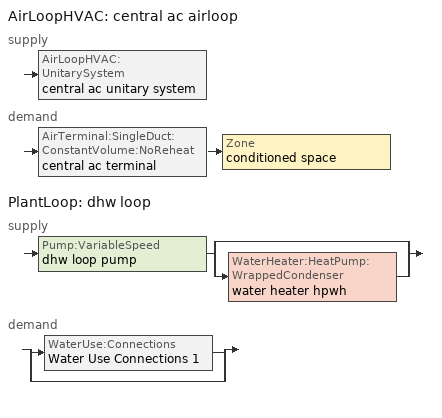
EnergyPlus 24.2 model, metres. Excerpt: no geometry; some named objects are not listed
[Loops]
AirLoopHVAC 'central ac airloop'
 supply: AirLoopHVAC:UnitarySystem 'central ac unitary system'
 demand: AirTerminal:SingleDuct:ConstantVolume:NoReheat 'central ac terminal' > Zone 'conditioned space'
PlantLoop 'dhw loop'
 supply: Pump:VariableSpeed 'dhw loop pump' > split
  | bypass
  | WaterHeater:HeatPump:WrappedCondenser 'water heater hpwh'
 demand: split
  | WaterUse:Connections 'Water Use Connections 1'
  | bypass
[ZoneControl:Thermostat]
conditioned space Thermostat: Zone or ZoneList=conditioned space; Control Type Schedule=conditioned space Thermostat Schedule; Control 1=conditioned space temperature setpoint; Temperature Difference Between Cutout And Setpoint {deltaC}=0
[ThermostatSetpoint:DualSetpoint]
conditioned space temperature setpoint: Heating Setpoint Temperature Schedule=heating setpoint; Cooling Setpoint Temperature Schedule=cooling setpoint
[AirTerminal:SingleDuct:ConstantVolume:NoReheat]
central ac terminal: Availability Schedule=Always On Discrete; Maximum Air Flow Rate {m3/s}=0.243525
[ZoneHVAC:Baseboard:Convective:Electric]
electric baseboard: Availability Schedule=Always On Discrete; Heating Design Capacity {W}=3692.99; Efficiency=1
[Zone equipment]
conditioned space: central ac terminal, electric baseboard
[AirLoopHVAC]
central ac airloop: Design Supply Air Flow Rate {m3/s}=0.243525; Design Return Air Flow Fraction of Supply Air Flow=1
[Sizing:System]
central ac airloop: Type of Load to Size On=Sensible; Design Outdoor Air Flow Rate {m3/s}=Autosize; Central Heating Maximum System Air Flow Ratio=0.3; Preheat Design Temperature {C}=7; Preheat Design Humidity Ratio {kgWater/kgDryAir}=0.008; Precool Design Temperature {C}=12.8; Precool Design Humidity Ratio {kgWater/kgDryAir}=0.008; Central Cooling Design Supply Air Temperature {C}=12.8; Central Heating Design Supply Air Temperature {C}=16.7; Type of Zone Sum to Use=NonCoincident; 100% Outdoor Air in Cooling=Yes; 100% Outdoor Air in Heating=Yes; Central Cooling Design Supply Air Humidity Ratio {kgWater/kgDryAir}=0.0085; Central Heating Design Supply Air Humidity Ratio {kgWater/kgDryAir}=0.008; Cooling Supply Air Flow Rate Method=DesignDay; Cooling Supply Air Flow Rate {m3/s}=0; Cooling Supply Air Flow Rate Per Floor Area {m3/s-m2}=0.00996765; Cooling Fraction of Autosized Cooling Supply Air Flow Rate=1; Cooling Supply Air Flow Rate Per Unit Cooling Capacity {m3/s-W}=3.94755e-05; Heating Supply Air Flow Rate Method=DesignDay; Heating Supply Air Flow Rate {m3/s}=0; Heating Supply Air Flow Rate Per Floor Area {m3/s-m2}=0.00996765; Heating Fraction of Autosized Heating Supply Air Flow Rate=1; Heating Fraction of Autosized Cooling Supply Air Flow Rate=1; Heating Supply Air Flow Rate Per Unit Heating Capacity {m3/s-W}=3.15882e-05; System Outdoor Air Method=ZoneSum; Zone Maximum Outdoor Air Fraction=1; Cooling Design Capacity Method=CoolingDesignCapacity; Cooling Design Capacity {W}=Autosize; Cooling Design Capacity Per Floor Area {W/m2}=234.7; Fraction of Autosized Cooling Design Capacity=1; Heating Design Capacity Method=HeatingDesignCapacity; Heating Design Capacity {W}=Autosize; Heating Design Capacity Per Floor Area {W/m2}=157; Fraction of Autosized Heating Design Capacity=1; Central Cooling Capacity Control Method=OnOff; Occupant Diversity=Autosize
[AirLoopHVAC:UnitarySystem]
central ac unitary system: Control Type=Load; Controlling Zone or Thermostat Location=conditioned space; Dehumidification Control Type=None; Availability Schedule=Always On Discrete; Supply Fan=central ac supply fan; Fan Placement=BlowThrough; Supply Air Fan Operating Mode Schedule=central ac auto fan schedule; DX Heating Coil Sizing Ratio=1; Cooling Coil=central ac clg coil; Use DOAS DX Cooling Coil=No; Minimum Supply Air Temperature {C}=2; Latent Load Control=SensibleOnlyLoadControl; Cooling Supply Air Flow Rate Method=SupplyAirFlowRate; Cooling Supply Air Flow Rate {m3/s}=0.243525; Heating Supply Air Flow Rate Method=None; No Load Supply Air Flow Rate Method=SupplyAirFlowRate; No Load Supply Air Flow Rate {m3/s}=0; No Load Supply Air Flow Rate Control Set To Low Speed=Yes; Maximum Supply Air Temperature {C}=48.8889; Maximum Outdoor Dry-Bulb Temperature for Supplemental Heater Operation {C}=21; Ancillary On-Cycle Electric Power {W}=0; Ancillary Off-Cycle Electric Power {W}=0
[Fan:SystemModel] Availability Schedule=Always On Discrete; Speed Control Method=Discrete; Electric Power Minimum Flow Rate Fraction=0.2; Design Pressure Rise {Pa}=500; Motor Efficiency=1; Motor In Air Stream Fraction=1; Design Electric Power Consumption {W}=Autosize; Design Power Sizing Method=PowerPerFlow; Electric Power Per Unit Flow Rate Per Unit Pressure {W/((m3/s)-Pa)}=1.66667; Fan Total Efficiency=0.7; Motor Loss Radiative Fraction=0; Number of Speeds=1
Name | Design Maximum Air Flow Rate {m3/s} | Electric Power Per Unit Flow Rate {W/(m3/s)} | Speed Flow Fraction 1 | Speed Electric Power Fraction 1
central ac supply fan | 0.243525 | 794.58 | 1 | 1
water heater fan | 0.0854225 | 97.8923
[Coil:Cooling:DX:SingleSpeed]
central ac clg coil: Availability Schedule=Always On Discrete; Gross Rated Total Cooling Capacity {W}=4645.47; Gross Rated Sensible Heat Ratio=0.730032; Gross Rated Cooling COP {W/W}=4.3086; Rated Air Flow Rate {m3/s}=0.239963; Rated Evaporator Fan Power Per Volume Flow Rate 2017 {W/(m3/s)}=773.3; Rated Evaporator Fan Power Per Volume Flow Rate 2023 {W/(m3/s)}=934.4; Total Cooling Capacity Function of Temperature Curve=Cool-CAP-fT1; Total Cooling Capacity Function of Flow Fraction Curve=Cool-CAP-fFF1; Energy Input Ratio Function of Temperature Curve=Cool-EIR-fT1; Energy Input Ratio Function of Flow Fraction Curve=Cool-EIR-fFF1; Part Load Fraction Correlation Curve=Cool-PLF-fPLR1; Minimum Outdoor Dry-Bulb Temperature for Compressor Operation {C}=-25; Nominal Time for Condensate Removal to Begin {s}=1000; Ratio of Initial Moisture Evaporation Rate and Steady State Latent Capacity=1.5; Maximum Cycling Rate {cycles/hr}=3; Latent Capacity Time Constant {s}=45; Condenser Type=AirCooled; Evaporative Condenser Effectiveness=0.9; Evaporative Condenser Air Flow Rate {m3/s}=Autosize; Evaporative Condenser Pump Rated Power Consumption {W}=Autosize; Crankcase Heater Capacity {W}=50; Maximum Outdoor Dry-Bulb Temperature for Crankcase Heater Operation {C}=10; Basin Heater Capacity {W/K}=0; Basin Heater Setpoint Temperature {C}=2
[PlantLoop]
dhw loop: Fluid Type=Water; Plant Equipment Operation Scheme=dhw loop Operation Schemes; Maximum Loop Temperature {C}=100; Minimum Loop Temperature {C}=0; Maximum Loop Flow Rate {m3/s}=0.01; Minimum Loop Flow Rate {m3/s}=0; Plant Loop Volume {m3}=0.003; Load Distribution Scheme=Optimal; Plant Loop Demand Calculation Scheme=SingleSetpoint; Common Pipe Simulation=None
[Sizing:Plant]
dhw loop: Loop Type=Heating; Design Loop Exit Temperature {C}=51.6667; Loop Design Temperature Difference {deltaC}=5.55556; Sizing Option=NonCoincident; Zone Timesteps in Averaging Window=1; Coincident Sizing Factor Mode=None
[Pump:VariableSpeed]
dhw loop pump: Design Maximum Flow Rate {m3/s}=0.01; Design Pump Head {Pa}=1; Design Power Consumption {W}=0; Motor Efficiency=0.85; Fraction of Motor Inefficiencies to Fluid Stream=0; Coefficient 1 of the Part Load Performance Curve=0; Coefficient 2 of the Part Load Performance Curve=1; Coefficient 3 of the Part Load Performance Curve=0; Coefficient 4 of the Part Load Performance Curve=0; Design Minimum Flow Rate {m3/s}=0; Pump Control Type=Intermittent; Skin Loss Radiative Fraction=0.5; Design Power Sizing Method=PowerPerFlowPerPressure; Design Electric Power per Unit Flow Rate {W/(m3/s)}=348701.1; Design Shaft Power per Unit Flow Rate per Unit Head {W/((m3/s)-Pa)}=1.28205; Design Minimum Flow Rate Fraction=0
[WaterHeater:Stratified]
water heater tank: Tank Volume {m3}=0.170344; Tank Height {m}=1.0335; Tank Shape=VerticalCylinder; Maximum Temperature Limit {C}=90; Heater Priority Control=MasterSlave; Heater 1 Setpoint Temperature Schedule=water heater TopElementSetpoint; Heater 1 Deadband Temperature Difference {deltaC}=18.5; Heater 1 Capacity {W}=4500.11; Heater 1 Height {m}=0.818187; Heater 2 Setpoint Temperature Schedule=water heater BottomElementSetpoint; Heater 2 Deadband Temperature Difference {deltaC}=3.89; Heater 2 Capacity {W}=4500.11; Heater 2 Height {m}=0.215312; Heater Fuel Type=Electricity; Heater Thermal Efficiency=1; Off Cycle Parasitic Fuel Consumption Rate {W}=3; Off Cycle Parasitic Fuel Type=Electricity; Off Cycle Parasitic Heat Fraction to Tank=0; Off Cycle Parasitic Height {m}=0; On Cycle Parasitic Fuel Consumption Rate {W}=3; On Cycle Parasitic Fuel Type=Electricity; On Cycle Parasitic Heat Fraction to Tank=0; On Cycle Parasitic Height {m}=0; Ambient Temperature Indicator=Schedule; Ambient Temperature Schedule=water heater Tamb act; Uniform Skin Loss Coefficient per Unit Area to Ambient Temperature {W/m2-K}=1.04512; Skin Loss Fraction to Zone=1; Off Cycle Flue Loss Coefficient to Ambient Temperature {W/K}=0; Off Cycle Flue Loss Fraction to Zone=1; Use Side Effectiveness=1; Use Side Inlet Height {m}=0; Use Side Outlet Height {m}=Autocalculate; Source Side Effectiveness=1; Source Side Inlet Height {m}=0; Source Side Outlet Height {m}=0; Inlet Mode=Fixed; Use Side Design Flow Rate {m3/s}=0.00283433; Source Side Design Flow Rate {m3/s}=0; Indirect Water Heating Recovery Time {hr}=1.5; Number of Nodes=6; Additional Destratification Conductivity {W/m-K}=0; Node 1 Additional Loss Coefficient {W/K}=0; Node 2 Additional Loss Coefficient {W/K}=0; Node 3 Additional Loss Coefficient {W/K}=0; Node 4 Additional Loss Coefficient {W/K}=0; Node 5 Additional Loss Coefficient {W/K}=0; Node 6 Additional Loss Coefficient {W/K}=0
[WaterHeater:Sizing]
water heater tank: Design Mode=PeakDraw; Time Storage Can Meet Peak Draw {hr}=0.538503; Time for Tank Recovery {hr}=0; Nominal Tank Volume for Autosizing Plant Connections {m3}=1
[WaterHeater:HeatPump:WrappedCondenser]
water heater hpwh: Compressor Setpoint Temperature Schedule=water heater setpoint; Dead Band Temperature Difference {deltaC}=3.89; Condenser Bottom Location {m}=0.0430625; Condenser Top Location {m}=0.559813; Evaporator Air Flow Rate {m3/s}=0.0854225; Inlet Air Configuration=Schedule; Inlet Air Temperature Schedule=water heater Tamb act; Inlet Air Humidity Schedule=water heater RHamb act; Tank=water heater tank; DX Coil=water heater coil; Minimum Inlet Air Temperature for Compressor Operation {C}=5.55556; Maximum Inlet Air Temperature for Compressor Operation {C}=48.8889; Compressor Location=Schedule; Compressor Ambient Temperature Schedule=water heater Tamb act; Fan=water heater fan; Fan Placement=DrawThrough; On Cycle Parasitic Electric Load {W}=0; Off Cycle Parasitic Electric Load {W}=0; Parasitic Heat Rejection Location=Outdoors; Inlet Air Mixer Schedule=Always On Discrete; Tank Element Control Logic=MutuallyExclusive; Control Sensor 1 Height In Stratified Tank {m}=0.818187; Control Sensor 1 Weight=0.75; Control Sensor 2 Height In Stratified Tank {m}=0.301438
[Coil:WaterHeating:AirToWaterHeatPump:Wrapped]
water heater coil: Rated Heating Capacity {W}=2018.38; Rated COP {W/W}=4.036802; Rated Sensible Heat Ratio=0.88; Rated Evaporator Inlet Air Dry-Bulb Temperature {C}=19.7222; Rated Evaporator Inlet Air Wet-Bulb Temperature {C}=13.561; Rated Condenser Water Temperature {C}=48.89; Rated Evaporator Air Flow Rate {m3/s}=0.0854225; Evaporator Fan Power Included in Rated COP=Yes; Crankcase Heater Capacity {W}=0; Maximum Ambient Temperature for Crankcase Heater Operation {C}=0; Evaporator Air Temperature Type for Curve Objects=WetBulbTemperature; Heating Capacity Function of Temperature Curve=HPWH-Cap-fT; Heating Capacity Function of Air Flow Fraction Curve=HPWH-Htg-Cap-FF; Heating COP Function of Temperature Curve=HPWH-COP-fT; Heating COP Function of Air Flow Fraction Curve=HPWH-Htg-COP-FF; Part Load Fraction Correlation Curve=HPWH-COP-fPLR
[SetpointManager:Scheduled]
Setpoint Manager Scheduled 1: Control Variable=Temperature; Schedule=dhw temp
[WaterUse:Connections]
Water Use Connections 1: Drain Water Heat Exchanger Type=None; Drain Water Heat Exchanger Destination=Plant; Water Use Equipment Name 1=dhw fixtures; Water Use Equipment Name 2=dhw distribution waste; Water Use Equipment Name 3=clothes washer; Water Use Equipment Name 4=dishwasher
[WaterUse:Equipment] Peak Flow Rate {m3/s}=0
Name | Flow Rate Fraction Schedule | Target Temperature Schedule
dhw fixtures; dhw distribution waste | dhw fixtures schedule | mixed water temperature schedule
clothes washer | clothes washer schedule
dishwasher | dishwasher schedule
[PlantEquipmentOperationSchemes]
dhw loop Operation Schemes: Control Scheme Object Type 1=PlantEquipmentOperation:HeatingLoad; Control Scheme Name 1=dhw loop Heating Operation Scheme; Control Scheme Schedule Name 1=Always On Discrete
[PlantEquipmentOperation:HeatingLoad]
dhw loop Heating Operation Scheme: Load Range Lower Limit 1 {W}=0; Load Range Upper Limit 1 {W}=1000000000; Range Equipment List Name 1=dhw loop Heating Equipment List
[PlantEquipmentList]
dhw loop Heating Equipment List: WaterHeater:HeatPump:WrappedCondenser, water heater hpwh
[EnergyManagementSystem:InternalVariable]
central_ac_airloop_max_sup_fan_mfr: Internal Data Index Key=central ac supply fan; Internal Data Type=Fan Maximum Mass Flow Rate
[EnergyManagementSystem:Sensor]
Name | Output:Variable or Output:Meter Index Key | Output:Variable or Output:Meter
central_ac_airloop_Fan_RTF_s | central ac supply fan | Fan Runtime Fraction
central_ac_clg_coil_s | central ac clg coil | Cooling Coil Total Cooling Energy
central_ac_supply_fan_s | central ac supply fan | Fan Electricity Energy
conditioned_space_clg_unmet_s | conditioned space | Zone Cooling Setpoint Not Met Time
conditioned_space_htg_unmet_s | conditioned space | Zone Heating Setpoint Not Met Time
duct_mix_gain; duct_mix_gain_1 | conditioned space | Zone Mixing Sensible Heat Gain Energy
duct_mix_loss; duct_mix_loss_1 | conditioned space | Zone Mixing Sensible Heat Loss Energy
fridge_tin_s; fridge_tin_s_1; tin_s; tin_s_1; water_heater_amb_temp | conditioned space | Zone Mean Air Temperature
ig_ee_conv_1 | clothes washer | Electric Equipment Convective Heating Energy
ig_ee_conv_3 | dishwasher | Electric Equipment Convective Heating Energy
ig_ee_rad_1 | clothes washer | Electric Equipment Radiant Heating Energy
ig_ee_rad_3 | dishwasher | Electric Equipment Radiant Heating Energy
tout_s | conditioned space | Zone Outdoor Air Drybulb Temperature
water_heater_amb_rh | conditioned space | Zone Air Relative Humidity
water_heater_coil_energy | water heater coil | Cooling Coil Water Heating Electricity Rate
water_heater_fan_energy; water_heater_fan_pwr | water heater fan | Fan Electricity Rate
water_heater_lat_cool | water heater coil | Cooling Coil Latent Cooling Rate
water_heater_sens_cool | water heater coil | Cooling Coil Sensible Cooling Rate
water_heater_tank_energy | water heater tank | Water Heater Electricity Rate
water_heater_tank_off_cycle_parasitic | water heater tank | Water Heater Off Cycle Parasitic Electricity Rate
water_heater_tank_on_cycle_parasitic | water heater tank | Water Heater On Cycle Parasitic Electricity Rate
water_heater_tl | water heater tank | Water Heater Heat Loss Rate
win_s | conditioned space | Zone Air Humidity Ratio
[EnergyManagementSystem:Actuator]
Name | Actuated Component Unique | Actuated Component Type | Actuated Component Control Type
water_heater_RHamb_act | water heater RHamb act | Schedule:Constant | Schedule Value
water_heater_Tamb_act | water heater Tamb act | Schedule:Constant | Schedule Value
whole_house_fan_flow_act | whole house fan flow | Zone Infiltration | Air Exchange Flow Rate
[EnergyManagementSystem:Program]
central_ac_airloop_0_duct_program: Set central_ac_airloop_AH_MFR = central_ac_airloop_AH_MFR_s; Set central_ac_airloop_Fan_RTF = 0; Set central_ac_airloop_Fan_RTF = central_ac_airloop_Fan_RTF + central_ac_airloop_Fan_RTF_s; Set central_ac_airloop_AH_VFR = central_ac_airloop_AH_VFR_s; Set central_ac_airloop_AH_Tout = central_ac_airloop_AH_Tout_s; Set central_ac_airloop_AH_Wout = central_ac_airloop_AH_Wout_s; Set central_ac_airloop_RA_T = central_ac_airloop_RA_T_s; Set central_ac_airloop_Ra_W = central_ac_airloop_Ra_W_s; Set central_ac_airloop_0_DZ_T = central_ac_airloop_0_DZ_T_s; Set central_ac_airloop_0_DZ_W = central_ac_airloop_0_DZ_W_s; Run central_ac_airloop_0_duct_subroutine; Set central_ac_airloop_0_SupSensLkToCond_act = central_ac_airloop_0_SupSensLkToCond; Set central_ac_airloop_0_SupLatLkToCond_act = central_ac_airloop_0_SupLatLkToCond; Set central_ac_airloop_0_SupCondToLv_act = central_ac_airloop_0_SupCondToLv; Set central_ac_airloop_0_RetSensLkToRP_act = central_ac_airloop_0_RetSensLkToRP; Set central_ac_airloop_0_RetLatLkToRP_act = central_ac_airloop_0_RetLatLkToRP; Set central_ac_airloop_0_RetCondToRP_act = central_ac_airloop_0_RetCondToRP; Set central_ac_airloop_0_RetCondToDZ_act = central_ac_airloop_0_RetCondToDZ; Set central_ac_airloop_0_SupCondToDZ_act = central_ac_airloop_0_SupCondToDZ; Set central_ac_airloop_0_SupSensLkToDZ_act = central_ac_airloop_0_SupSensLkToDZ; Set central_ac_airloop_0_SupLatLkToDZ_act = central_ac_airloop_0_SupLatLkToDZ; Set central_ac_airloop_0_ZoneMixDZToCond_mix_act = central_ac_airloop_0_ZoneMixDZToCond; Set central_ac_airloop_0_ZoneMixCondToDZ_mix_act = central_ac_airloop_0_ZoneMixCondToDZ
central_ac_supply_fan_disaggregate_program: Set central_ac_supply_fan_clg = 0; If central_ac_clg_coil_s > 0; Set central_ac_supply_fan_clg = central_ac_supply_fan_s; EndIf
[Schedule:Constant]
Name | Hourly Value
Always On Discrete | 1
central ac auto fan schedule; water heater BottomElementSetpoint; water heater TopElementSetpoint | 0
dhw temp; water heater setpoint | 51.6667
mixed water temperature schedule | 40.5556
water heater RHamb act | 0.5
water heater Tamb act | 23
[Schedule:Day:Interval]
clothes washer schedule day 1; clothes washer schedule default day; dishwasher schedule day 1; dishwasher schedule default day; heating setpoint default day; cooling setpoint default day; dhw fixtures schedule day 1; dhw fixtures schedule default day: No, 24:00, 0
heating setpoint day: No, 03:00, 6.11111, 18:00, 12.7778, 24:00, 6.11111
cooling setpoint day: No, 24:00, 20
[Schedule:Week:Daily]
clothes washer schedule Week Rule - Jan1-Dec31: clothes washer schedule day 1, clothes washer schedule day 1, clothes washer schedule day 1, clothes washer schedule day 1, clothes washer schedule day 1, clothes washer schedule day 1, clothes washer schedule day 1, clothes washer schedule default day, clothes washer schedule default day, clothes washer schedule default day, clothes washer schedule default day, clothes washer schedule default day
dishwasher schedule Week Rule - Jan1-Dec31: dishwasher schedule day 1, dishwasher schedule day 1, dishwasher schedule day 1, dishwasher schedule day 1, dishwasher schedule day 1, dishwasher schedule day 1, dishwasher schedule day 1, dishwasher schedule default day, dishwasher schedule default day, dishwasher schedule default day, dishwasher schedule default day, dishwasher schedule default day
heating setpoint Week Rule - Jan1-Dec31: heating setpoint day, heating setpoint day, heating setpoint day, heating setpoint day, heating setpoint day, heating setpoint day, heating setpoint day, heating setpoint default day, heating setpoint default day, heating setpoint default day, heating setpoint default day, heating setpoint default day
cooling setpoint Week Rule - Jan1-Dec31: cooling setpoint day, cooling setpoint day, cooling setpoint day, cooling setpoint day, cooling setpoint day, cooling setpoint day, cooling setpoint day, cooling setpoint default day, cooling setpoint default day, cooling setpoint default day, cooling setpoint default day, cooling setpoint default day
dhw fixtures schedule Week Rule - Jan1-Dec31: dhw fixtures schedule day 1, dhw fixtures schedule day 1, dhw fixtures schedule day 1, dhw fixtures schedule day 1, dhw fixtures schedule day 1, dhw fixtures schedule day 1, dhw fixtures schedule day 1, dhw fixtures schedule default day, dhw fixtures schedule default day, dhw fixtures schedule default day, dhw fixtures schedule default day, dhw fixtures schedule default day
[Schedule:Year]
clothes washer schedule: clothes washer schedule Week Rule - Jan1-Dec31, 1, 1, 12, 31
dishwasher schedule: dishwasher schedule Week Rule - Jan1-Dec31, 1, 1, 12, 31
heating setpoint: heating setpoint Week Rule - Jan1-Dec31, 1, 1, 12, 31
cooling setpoint: cooling setpoint Week Rule - Jan1-Dec31, 1, 1, 12, 31
dhw fixtures schedule: dhw fixtures schedule Week Rule - Jan1-Dec31, 1, 1, 12, 31
[Schedule:Compact]
conditioned space Thermostat Schedule: Through: 12/31, For: AllDays, Until: 24:00, 4
[Curve:Biquadratic] Maximum Value of x {BasedOnField A2}=100; Maximum Value of y {BasedOnField A3}=100
Name | Coefficient1 Constant | Coefficient2 x | Coefficient3 x**2 | Coefficient4 y | Coefficient5 y**2 | Coefficient6 x*y | Minimum Value of x {BasedOnField A2} | Minimum Value of y {BasedOnField A3}
Cool-CAP-fT1 | 1.55736 | -0.0744482 | 0.0030986 | 0.00145958 | -4.1148e-05 | -0.000426714 | -100 | -100
Cool-EIR-fT1 | -0.350448 | 0.11681 | -0.00339951 | -0.00122609 | 0.000600809 | -0.000466884 | -100 | -100
HPWH-Cap-fT | 0.563 | 0.0437 | 3.9e-05 | 0.0055 | -0.000148 | -0.000145 | 0 | 0
HPWH-COP-fT | 1.1332 | 0.063 | -9.79e-05 | -0.00972 | -2.14e-05 | -0.000686 | 0 | 0
[Curve:Quadratic] Minimum Value of x {BasedOnField A2}=0
Name | Coefficient1 Constant | Coefficient2 x | Coefficient3 x**2 | Maximum Value of x {BasedOnField A2} | Minimum Curve Output {BasedOnField A3} | Maximum Curve Output {BasedOnField A3}
Cool-CAP-fFF1 | 0.718664 | 0.417974 | -0.136638 | 2 | 0 | 2
Cool-EIR-fFF1 | 1.14349 | -0.13944 | -0.00404779 | 2 | 0 | 2
Cool-PLF-fPLR1 | 0.93 | 0.07 | 0 | 1 | 0.7 | 1
[Curve:Cubic] Coefficient1 Constant=1; Coefficient2 x=0; Coefficient3 x**2=0; Coefficient4 x**3=0; Minimum Value of x {BasedOnField A2}=0
Name | Maximum Value of x {BasedOnField A2}
HPWH-Htg-Cap-FF; HPWH-Htg-COP-FF | 100
HPWH-COP-fPLR | 1
